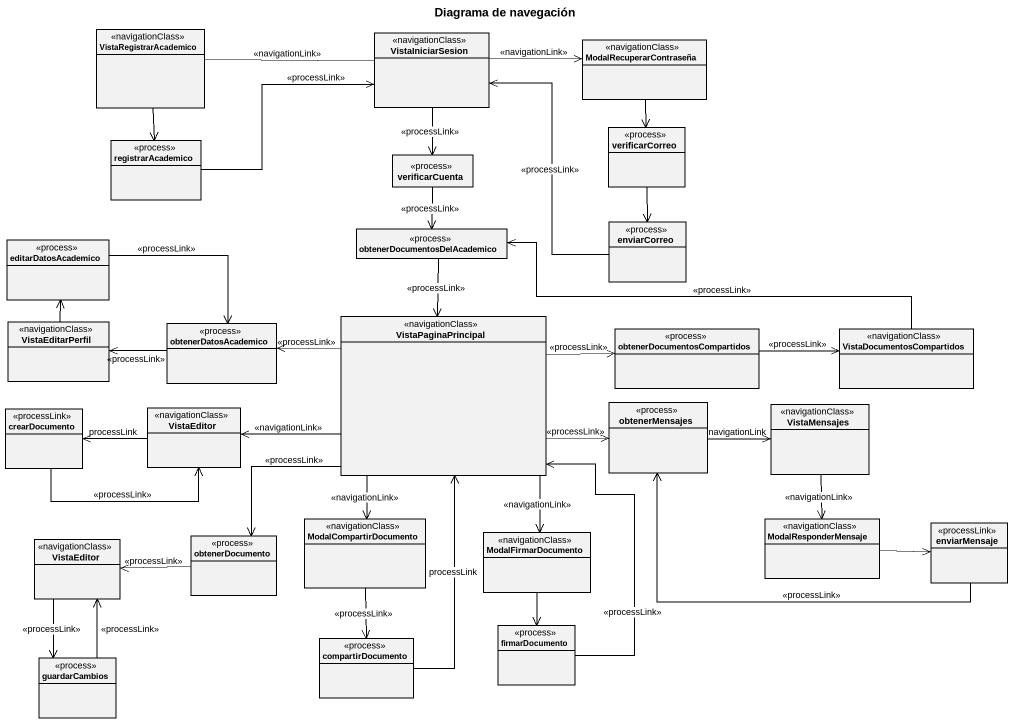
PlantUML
@startuml
title Diagrama de navegación
hide circle
hide empty members
class VistaRegistrarAcademico <<navigationClass>>
class VistaIniciarSesion <<navigationClass>>
class ModalRecuperarContraseña <<navigationClass>>
class registrarAcademico <<process>>
class verificarCuenta <<process>>
class verificarCorreo <<process>>
class "obtenerDocumentosDelAcademico" as obtenerDocumentosDelAcademic <<process>>
class enviarCorreo <<process>>
class editarDatosAcademico <<process>>
class VistaEditarPerfil <<navigationClass>>
class obtenerDatosAcademico <<process>>
class VistaPaginaPrincipal <<navigationClass>>
class obtenerDocumentosCompartidos <<process>>
class VistaDocumentosCompartidos <<navigationClass>>
class crearDocumento <<processLink>>
class VistaEditor <<navigationClass>>
class obtenerMensajes <<process>>
class VistaMensajes <<navigationClass>>
class "VistaEditor" as VistaEditor_2 <<navigationClass>>
class obtenerDocumento <<process>>
class ModalCompartirDocumento <<navigationClass>>
class ModalFirmarDocumento <<navigationClass>>
class ModalResponderMensaje <<navigationClass>>
class enviarMensaje <<processLink>>
class guardarCambios <<process>>
class compartirDocumento <<process>>
class firmarDocumento <<process>>
VistaRegistrarAcademico --> registrarAcademico
VistaIniciarSesion -left- VistaRegistrarAcademico : <<navigationLink>>
VistaIniciarSesion -right-> ModalRecuperarContraseña : <<navigationLink>>
VistaIniciarSesion --> verificarCuenta : <<processLink>>
ModalRecuperarContraseña --> verificarCorreo
registrarAcademico -right-> VistaIniciarSesion : <<processLink>>
verificarCuenta --> obtenerDocumentosDelAcademic : <<processLink>>
verificarCorreo --> enviarCorreo
obtenerDocumentosDelAcademic --> VistaPaginaPrincipal : <<processLink>>
enviarCorreo -up-> VistaIniciarSesion : <<processLink>>
editarDatosAcademico -right-> obtenerDatosAcademico : <<processLink>>
VistaEditarPerfil -up-> editarDatosAcademico
obtenerDatosAcademico -left-> VistaEditarPerfil : <<processLink>>
VistaPaginaPrincipal -left-> obtenerDatosAcademico : <<processLink>>
VistaPaginaPrincipal -right-> obtenerDocumentosCompartidos : <<processLink>>
VistaPaginaPrincipal -left-> VistaEditor : <<navigationLink>>
VistaPaginaPrincipal -right-> obtenerMensajes : <<processLink>>
VistaPaginaPrincipal --> obtenerDocumento : <<processLink>>
VistaPaginaPrincipal --> ModalCompartirDocumento : <<navigationLink>>
VistaPaginaPrincipal --> ModalFirmarDocumento : <<navigationLink>>
obtenerDocumentosCompartidos -right-> VistaDocumentosCompartidos : <<processLink>>
VistaDocumentosCompartidos -left-> obtenerDocumentosDelAcademic : <<processLink>>
crearDocumento -right-> VistaEditor : <<processLink>>
VistaEditor -left-> crearDocumento : processLink
obtenerMensajes -right-> VistaMensajes : navigationLink
VistaMensajes --> ModalResponderMensaje : <<navigationLink>>
VistaEditor_2 --> guardarCambios : <<processLink>>
obtenerDocumento -left-> VistaEditor_2 : <<processLink>>
ModalCompartirDocumento --> compartirDocumento : <<processLink>>
ModalFirmarDocumento --> firmarDocumento
ModalResponderMensaje -right-> enviarMensaje
enviarMensaje -left-> obtenerMensajes : <<processLink>>
guardarCambios -up-> VistaEditor_2 : <<processLink>>
compartirDocumento -up-> VistaPaginaPrincipal : processLink
firmarDocumento -up-> VistaPaginaPrincipal : <<processLink>>
@enduml
